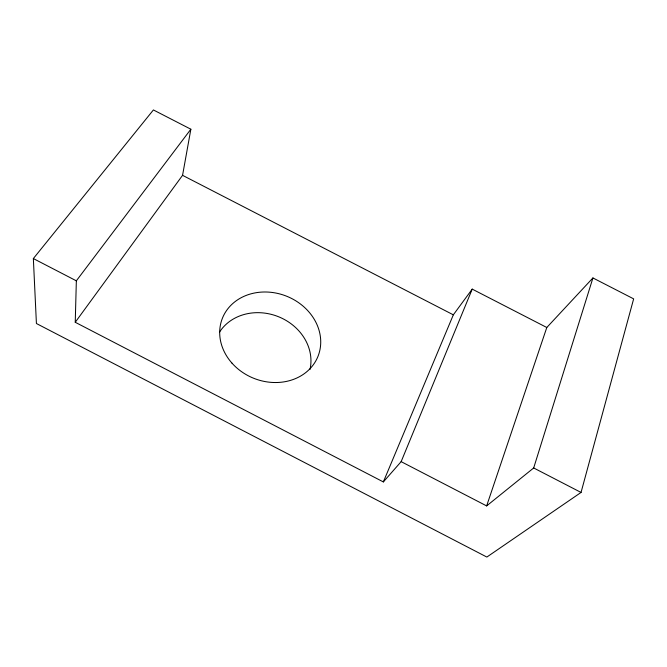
<?xml version="1.0" encoding="UTF-8"?>
<svg xmlns="http://www.w3.org/2000/svg" width="667" height="667" viewBox="0 0 667 667"><rect width="100%" height="100%" fill="white"/><g stroke="black" fill="none" stroke-linecap="round" stroke-linejoin="round"><path stroke-width="1" d="M75.246 322.278L76.346 280.824L190.862 129.215L153.402 109.947L33.35 258.563L36.418 323.52L486.852 557.053L581.04 492.446L633.65 298.866L592.93 277.947L546.798 327.497L486.643 505.911L401.15 461.647L383.35 481.924L75.246 322.278L182.558 175.329L190.862 129.215M486.643 505.911L533.683 467.967L592.93 277.947M401.15 461.647L472.219 289.111L546.798 327.497M383.35 481.924L453.335 314.832L472.219 289.111M182.558 175.329L453.335 314.832M533.683 467.967L581.04 492.446M33.35 258.563L76.346 280.824M219.493 332.166A49.491 43.163 21.4 0 1 278.931 316.9A49.491 43.163 21.4 0 1 309.988 369.451M231.908 363.056A51.451 44.214 21.7 0 0 317.892 356.587A51.451 44.214 21.7 0 0 260.822 292.146A51.451 44.214 21.7 0 0 231.908 363.056"/></g></svg>
